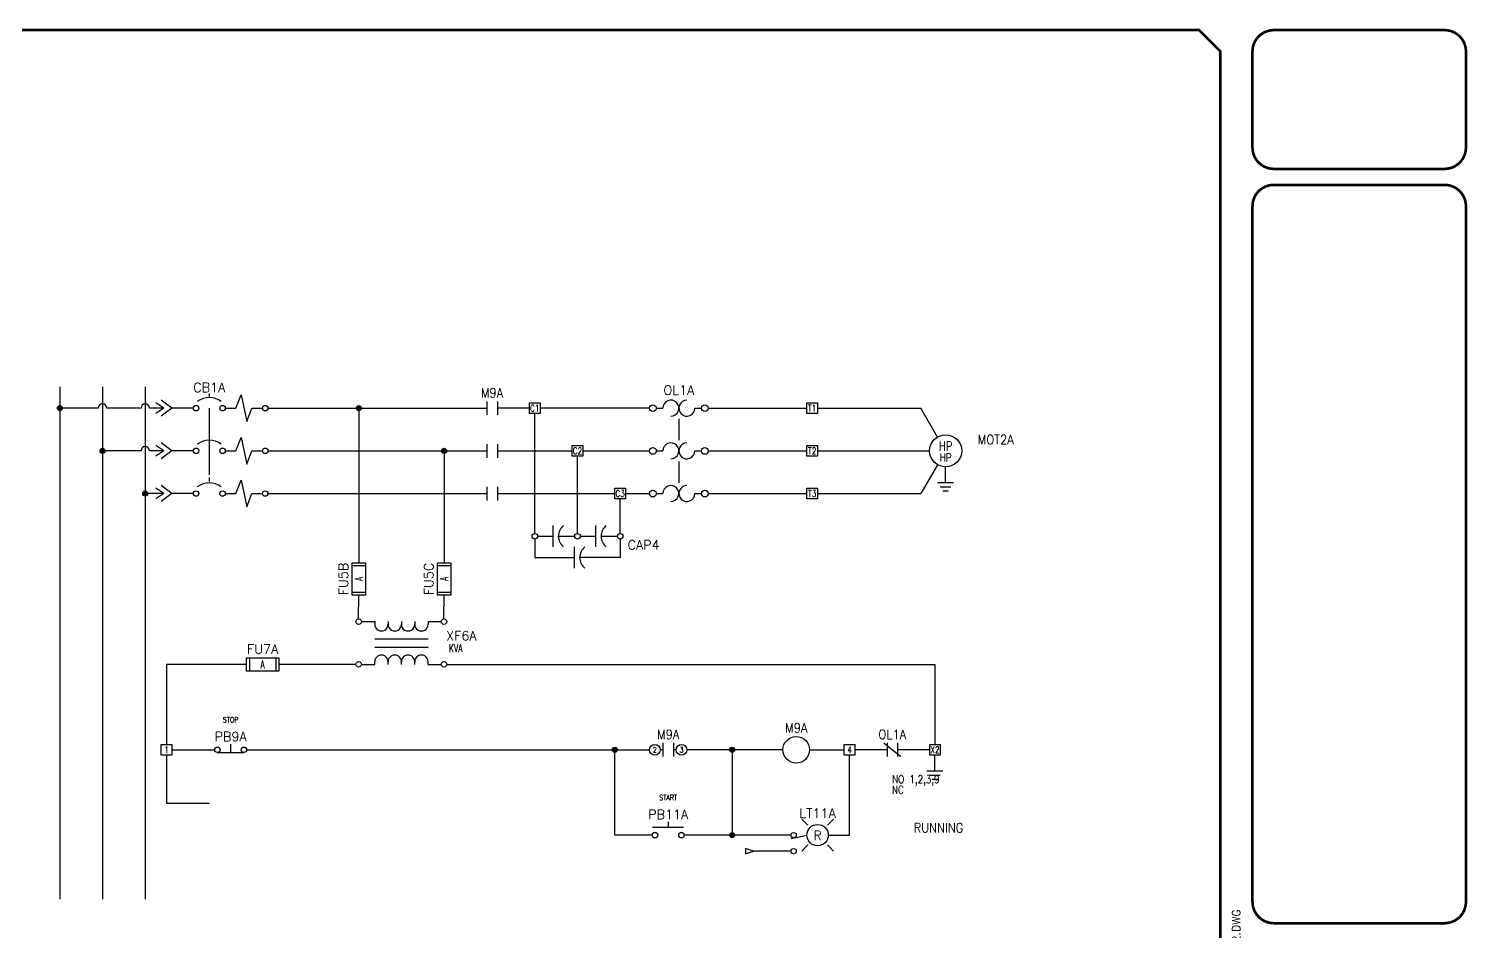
# Model space of a CAD drawing. Header units: inches. Extents: x 0 to 33.5, y 0 to 22.4.
# Drawn here: x 16.64 to 33.48, y 11.88 to 22.44 of the extents above; entities that cross this region are included whole.
import ezdxf
from ezdxf.enums import TextEntityAlignment as Align

# ---------------------------------------------------------------- set-up
doc = ezdxf.new("R2010")
doc.units = ezdxf.units.IN
doc.header["$MEASUREMENT"] = 0
doc.linetypes.add('HIDDEN2', pattern=[0.1875, 0.125, -0.0625])
for name, color, linetype in [('DESC', 150, 'Continuous'), ('LINK', 9, 'Continuous'), ('MISC', 7, 'Continuous'), ('NONUM-WIRES', 7, 'Continuous'), ('SYMS', 7, 'Continuous'), ('TAGS', 150, 'Continuous'), ('TERMS', 123, 'Continuous'), ('TITLE', 7, 'Continuous'), ('WIRES', 7, 'Continuous'), ('XREF', 7, 'Continuous')]:
    doc.layers.add(name, color=color, linetype=linetype)
doc.styles.add('ITALIC', font='ITALIC')
doc.styles.add('SIMPLEX', font='SIMPLEX')
doc.styles.add('WD', font='romans.shx')

# ---------------------------------------------------------------- blocks, each defined once
blk = doc.blocks.new('NO_NUM_acade_title')
at = {"layer": 'TITLE'}
blk.add_line((30.594, 22.177), (30.594, 20.781), dxfattribs=at)
at = {"layer": 'TITLE', "const_width": 0.0312}
blk.add_lwpolyline([(30.594, 0.281), (30.594, 22.177), (30.344, 22.427), (0.281, 22.427), (0.031, 22.177), (0.031, 0.281), (0.281, 0.031), (30.344, 0.031)], close=True, dxfattribs=at)
for points in [[(31.219, 22.427, 0.414214), (30.969, 22.177, 0.414214)], [(33.469, 22.177, 0.414214), (33.219, 22.427, 0.414214)], [(30.969, 21.052, 0.414214), (31.219, 20.802, 0.414214)], [(33.219, 20.802, 0.414214), (33.469, 21.052, 0.414214)], [(31.219, 20.615, 0.414214), (30.969, 20.365, 0.414214)], [(33.469, 20.365, 0.414214), (33.219, 20.615, 0.414214)], [(30.969, 12.219, 0.414214), (31.219, 11.969, 0.414214)], [(33.219, 11.969, 0.414214), (33.469, 12.219, 0.414214)]]:
    blk.add_lwpolyline(points, format="xyb", dxfattribs=at)
for points in [[(33.219, 22.427), (31.219, 22.427)], [(30.969, 22.177), (30.969, 21.052)], [(33.469, 22.177), (33.469, 21.052)], [(33.219, 20.802), (31.219, 20.802)], [(33.219, 20.615), (31.219, 20.615)], [(30.969, 20.365), (30.969, 12.219)], [(33.469, 20.365), (33.469, 12.219)], [(31.219, 11.969), (33.219, 11.969)]]:
    blk.add_lwpolyline(points, dxfattribs=at)
at = {"layer": 'TITLE', "color": 1, "style": 'ITALIC'}
for tag, height, p in [('TITLE#1', 0.125, (32.156, 3.406)), ('TITLE#2', 0.125, (32.156, 3.204)), ('TITLE#3', 0.125, (32.156, 3.001)), ('TITLE#4', 0.125, (32.156, 2.799)), ('DWG#', 0.2, (32.156, 0.826))]:
    blk.add_attdef(tag, text='', height=height, dxfattribs=at).set_placement(p, align=Align.CENTER)
at = {"layer": 'TITLE', "color": 1, "style": 'SIMPLEX'}
blk.add_attdef('CAD#', (30.826, 1.958), '', height=0.0938, rotation=90, dxfattribs=at)
at = {"layer": 'TITLE', "color": 1}
for tag, p, height, style in [('ENGINEER', (31.237, 1.958), 0.0938, 'ITALIC'), ('CHKDBY', (32.424, 1.958), 0.0938, 'ITALIC'), ('JOB#', (31.464, 1.644), 0.0938, 'SIMPLEX'), ('DRAWNBY', (32.494, 1.644), 0.0938, 'ITALIC'), ('SCALE', (31.353, 1.344), 0.0938, 'SIMPLEX'), ('DATE', (32.408, 1.344), 0.0938, 'SIMPLEX'), ('SHTS', (32.532, 0.25), 0.2, 'ITALIC')]:
    blk.add_attdef(tag, p, '', height=height, dxfattribs=dict(at, style=style))
at = {"layer": 'TITLE', "color": 1, "style": 'ITALIC'}
blk.add_attdef('SH#', text='', height=0.2, dxfattribs=at).set_placement((31.881, 0.25), align=Align.RIGHT)
at = {"layer": 'TITLE', "color": 7, "flags": 9}
blk.add_attdef('WD_TB', (31.219, 0.031), '', height=0.125, dxfattribs=at)
blk = doc.blocks.new('HCA113')
for p, q in [((-0.467, 0), (-0.288, 0)), ((-0.287, 0.125), (-0.287, -0.125)), ((-0.226, 0), (-0.031, 0)), ((0.033, 0), (0.212, 0)), ((0.213, 0.125), (0.213, -0.125)), ((0.274, 0), (0.469, 0)), ((-0.5, -0.032), (-0.5, -0.25)), ((-0.037, -0.125), (-0.037, -0.375)), ((0.5, -0.032), (0.5, -0.25)), ((-0.5, -0.25), (-0.037, -0.25)), ((0.5, -0.25), (0.026, -0.25))]:
    blk.add_line(p, q)
for centre in [(-0.499, 0), (0.001, 0), (0.501, 0)]:
    blk.add_circle(centre, 0.0322)
for centre in [(-0.068, 0), (0.432, 0), (0.182, -0.25)]:
    blk.add_arc(centre, 0.156, 126.87, 233.131)
at = {"style": 'WD'}
for tag, p, flags in [('X4TERM01', (-0.531, 0), 1), ('X2TERM01', (-0.499, 0.032), 1), ('FAMILY', (-0.365, 0.137), 9), ('X2TERM03', (0.001, 0.032), 1), ('X2TERM02', (0.501, 0.032), 1), ('X1TERM02', (0.533, 0), 1)]:
    blk.add_attdef(tag, p, '', height=0.01, dxfattribs=dict(at, flags=flags))
at = {"linetype": 'Continuous', "style": 'WD', "flags": 8}
blk.add_attdef('TERM01', (-0.438, 0.016), '', height=0.0625, dxfattribs=at)
for tag, p in [('TERM03', (-0.062, 0.016)), ('TERM02', (0.438, 0.016))]:
    blk.add_attdef(tag, text='', height=0.0625, dxfattribs=at).set_placement(p, align=Align.RIGHT)
at = {"linetype": 'Continuous', "style": 'WD', "flags": 9}
for tag, p in [('ASSYCODE', (-0.344, 0.125)), ('MFG', (-0.342, 0.089)), ('CAT', (-0.34, 0.108))]:
    blk.add_attdef(tag, text='', height=0.01, dxfattribs=at).set_placement(p, align=Align.CENTER)
at = {"style": 'WD'}
blk.add_attdef('TAG1', (0.587, -0.156), '', height=0.109, dxfattribs=at)
at = {"style": 'WD', "width": 0.7}
for tag, p in [('LOC', (0.587, -0.257)), ('DESC1', (0.587, -0.342)), ('DESC2', (0.587, -0.427))]:
    blk.add_attdef(tag, p, '', height=0.0625, dxfattribs=at)
blk.add_attdef('RATING1', text='', height=0.0938, dxfattribs=at).set_placement((0.024, -0.516), align=Align.CENTER)
blk = doc.blocks.new('HA1D3')
blk.add_lwpolyline([(-0.094, 0), (-0.094, -0.031), (0, 0), (-0.094, 0.031), (-0.094, 0)])
at = {"style": 'WD', "width": 0.8, "flags": 8}
blk.add_attdef('WIRENO', text='', height=0.1, dxfattribs=at).set_placement((0, 0.094), align=Align.RIGHT)
at = {"style": 'WD', "flags": 1}
blk.add_attdef('SIGCODE', text='', height=0.01, dxfattribs=at).set_placement((-0.02, 0.047), align=Align.RIGHT)
blk.add_attdef('X1TERM01', (0, 0), '', height=0.01, dxfattribs=at)
at = {"style": 'WD', "width": 0.7}
blk.add_attdef('XREF', text='', height=0.0625, dxfattribs=at).set_placement((0, -0.156), align=Align.RIGHT)
blk = doc.blocks.new('HOL21')
for p, q in [((-0.264, 0), (-0.188, 0)), ((0.188, 0), (0.264, 0))]:
    blk.add_line(p, q)
at = {"linetype": 'Continuous'}
for centre in [(-0.304, 0), (0.304, 0)]:
    blk.add_circle(centre, 0.04, dxfattribs=at)
for centre, start, end in [((-0.094, 0), 270.001, 180.002), ((0.094, 0), 90, 0.001)]:
    blk.add_arc(centre, 0.0938, start, end)
at = {"style": 'WD', "width": 0.7}
for tag, p in [('DESC1', (0, 0.345)), ('LOC', (0, 0.43)), ('DESC2', (0, 0.261))]:
    blk.add_attdef(tag, text='', height=0.0625, dxfattribs=at).set_placement(p, align=Align.CENTER)
at = {"style": 'WD'}
blk.add_attdef('TAG2', text='', height=0.0625, dxfattribs=at).set_placement((0, 0.172), align=Align.CENTER)
for tag, p, flags in [('X4TERM01', (-0.344, 0), 1), ('FAMILY', (0.205, 0.152), 9), ('X1TERM02', (0.344, 0), 1)]:
    blk.add_attdef(tag, p, '', height=0.01, dxfattribs=dict(at, flags=flags))
for tag, p in [('X2LINK', (0, 0.125)), ('X8LINK', (0, -0.125))]:
    blk.add_attdef(tag, p, '', height=0.01, dxfattribs=at)
at = {"linetype": 'Continuous', "style": 'WD', "flags": 8}
blk.add_attdef('TERM01', text='', height=0.0625, dxfattribs=at).set_placement((-0.406, -0.016), align=Align.TOP_RIGHT)
blk.add_attdef('TERM02', text='', height=0.0625, dxfattribs=at).set_placement((0.406, -0.016), align=Align.TOP_LEFT)
blk = doc.blocks.new('HOL11')
for p, q in [((-0.264, 0), (-0.188, 0)), ((0.188, 0), (0.264, 0))]:
    blk.add_line(p, q)
at = {"linetype": 'Continuous'}
for centre in [(-0.304, 0), (0.304, 0)]:
    blk.add_circle(centre, 0.04, dxfattribs=at)
for centre, start, end in [((-0.094, 0), 270.001, 180.002), ((0.094, 0), 90, 0.001)]:
    blk.add_arc(centre, 0.0938, start, end)
at = {"style": 'WD', "width": 0.7}
for tag, height, p in [('LOC', 0.0625, (0, 0.461)), ('DESC1', 0.0625, (0, 0.377)), ('DESC2', 0.0625, (0, 0.292)), ('RATING1', 0.0938, (0, -0.25))]:
    blk.add_attdef(tag, text='', height=height, dxfattribs=at).set_placement(p, align=Align.CENTER)
at = {"style": 'WD'}
blk.add_attdef('TAG1', text='', height=0.109, dxfattribs=at).set_placement((0, 0.156), align=Align.CENTER)
for tag, p, flags in [('X4TERM01', (-0.344, 0), 1), ('FAMILY', (0.205, 0.152), 9), ('X1TERM02', (0.344, 0), 1)]:
    blk.add_attdef(tag, p, '', height=0.01, dxfattribs=dict(at, flags=flags))
for tag, p in [('X2LINK', (0, 0.125)), ('X8LINK', (0, -0.125))]:
    blk.add_attdef(tag, p, '', height=0.01, dxfattribs=at)
at = {"linetype": 'Continuous', "style": 'WD', "flags": 9}
for tag, p in [('ASSYCODE', (0.219, 0.062)), ('MFG', (0.228, 0.089)), ('CAT', (0.23, 0.108))]:
    blk.add_attdef(tag, text='', height=0.01, dxfattribs=at).set_placement(p, align=Align.CENTER)
at = {"linetype": 'Continuous', "style": 'WD', "flags": 8}
blk.add_attdef('TERM01', text='', height=0.0625, dxfattribs=at).set_placement((-0.406, -0.016), align=Align.TOP_RIGHT)
blk.add_attdef('TERM02', text='', height=0.0625, dxfattribs=at).set_placement((0.406, -0.016), align=Align.TOP_LEFT)
blk = doc.blocks.new('HMS21')
at = {"linetype": 'Continuous'}
for p, q in [((-0.062, 0.08), (-0.062, -0.08)), ((0.062, 0.08), (0.062, -0.08))]:
    blk.add_line(p, q, dxfattribs=at)
at = {"style": 'WD'}
for tag, height, width, p in [('LOC', 0.0625, 0.7, (0, 0.281)), ('TAG2', 0.109, 0.9, (0, 0.125)), ('XREF', 0.0625, 0.7, (0, -0.172)), ('DESC1', 0.0625, 0.7, (0, -0.262)), ('DESC2', 0.0625, 0.7, (0, -0.347))]:
    blk.add_attdef(tag, text='', height=height, dxfattribs=dict(at, width=width)).set_placement(p, align=Align.CENTER)
for tag, p, flags in [('X4TERM01', (-0.062, 0), 1), ('X1TERM02', (0.062, 0), 1), ('FAMILY', (0.097, 0.053), 9), ('CONTACT', (0.097, 0.036), 1)]:
    blk.add_attdef(tag, p, '', height=0.01, dxfattribs=dict(at, flags=flags))
for tag, p in [('X2LINK', (0, 0.125)), ('X8LINK', (0, -0.125))]:
    blk.add_attdef(tag, p, '', height=0.01, dxfattribs=at)
at = {"linetype": 'Continuous', "style": 'WD', "flags": 8}
blk.add_attdef('TERM01', text='', height=0.0625, dxfattribs=at).set_placement((-0.125, -0.016), align=Align.TOP_RIGHT)
blk.add_attdef('TERM02', text='', height=0.0625, dxfattribs=at).set_placement((0.125, -0.016), align=Align.TOP_LEFT)
blk = doc.blocks.new('HCB21M')
at = {"linetype": 'HIDDEN2'}
blk.add_line((0, 0.187), (0, 0.141), dxfattribs=at)
for p, q in [((0.188, 0), (0.312, 0)), ((0.312, 0), (0.375, 0.156)), ((0.375, 0.156), (0.438, -0.156)), ((0.438, -0.156), (0.5, 0)), ((0.5, 0), (0.623, 0))]:
    blk.add_line(p, q)
for centre in [(-0.155, 0), (0.155, 0), (0.655, 0)]:
    blk.add_circle(centre, 0.0322)
blk.add_arc((0, -0.109), 0.234, 53.1301, 126.8699)
at = {"style": 'WD', "width": 0.7}
for tag, height, p in [('LOC', 0.0625, (0, 0.5)), ('DESC1', 0.0625, (0, 0.395)), ('DESC2', 0.0625, (0, 0.311)), ('RATING1', 0.0781, (0, -0.125)), ('XREF', 0.0625, (0, -0.203))]:
    blk.add_attdef(tag, text='', height=height, dxfattribs=at).set_placement(p, align=Align.CENTER)
at = {"style": 'WD'}
blk.add_attdef('TAG2', text='', height=0.0625, dxfattribs=at).set_placement((0, 0.224), align=Align.CENTER)
for tag, p, flags in [('X2LINK', (0, 0.219), 1), ('FAMILY', (0.054, 0.183), 9), ('X4TERM01', (-0.188, 0), 1), ('X8LINK', (0, 0), 1), ('X1TERM02', (0.688, 0), 1)]:
    blk.add_attdef(tag, p, '', height=0.01, dxfattribs=dict(at, flags=flags))
at = {"linetype": 'Continuous', "style": 'WD', "flags": 8}
blk.add_attdef('TERM01', text='', height=0.0625, dxfattribs=at).set_placement((-0.25, -0.016), align=Align.TOP_RIGHT)
blk.add_attdef('TERM02', text='', height=0.0625, dxfattribs=at).set_placement((0.75, -0.016), align=Align.TOP_LEFT)
blk = doc.blocks.new('HCB11M')
for p, q in [((0, 0.173), (0, 0.126)), ((0.188, 0), (0.312, 0)), ((0.312, 0), (0.375, 0.156)), ((0.375, 0.156), (0.438, -0.156)), ((0.438, -0.156), (0.5, 0)), ((0.5, 0), (0.623, 0))]:
    blk.add_line(p, q)
for centre in [(-0.155, 0), (0.155, 0), (0.655, 0)]:
    blk.add_circle(centre, 0.0322)
blk.add_arc((0, -0.109), 0.234, 53.1301, 126.8699)
at = {"style": 'WD', "width": 0.7}
for tag, height, p in [('LOC', 0.0625, (0, 0.493)), ('DESC1', 0.0625, (0, 0.408)), ('DESC2', 0.0625, (0, 0.323)), ('RATING1', 0.0781, (0, -0.125)), ('XREF', 0.0625, (0, -0.219))]:
    blk.add_attdef(tag, text='', height=height, dxfattribs=at).set_placement(p, align=Align.CENTER)
at = {"style": 'WD'}
blk.add_attdef('TAG1', text='', height=0.109, dxfattribs=at).set_placement((0, 0.188), align=Align.CENTER)
for tag, p, flags in [('X2LINK', (0, 0.219), 1), ('X4TERM01', (-0.188, 0), 1), ('X8LINK', (0, 0), 1), ('FAMILY', (0.205, 0.152), 9), ('X1TERM02', (0.688, 0), 1)]:
    blk.add_attdef(tag, p, '', height=0.01, dxfattribs=dict(at, flags=flags))
at = {"linetype": 'Continuous', "style": 'WD', "flags": 9}
for tag, p in [('ASSYCODE', (0.232, 0.071)), ('MFG', (0.228, 0.089)), ('CAT', (0.23, 0.108))]:
    blk.add_attdef(tag, text='', height=0.01, dxfattribs=at).set_placement(p, align=Align.CENTER)
at = {"linetype": 'Continuous', "style": 'WD', "flags": 8}
blk.add_attdef('TERM01', text='', height=0.0625, dxfattribs=at).set_placement((-0.25, -0.016), align=Align.TOP_RIGHT)
blk.add_attdef('TERM02', text='', height=0.0625, dxfattribs=at).set_placement((0.75, -0.016), align=Align.TOP_LEFT)
blk = doc.blocks.new('HC01PJ')
for p, q in [((-0.031, 0), (-0.125, 0.062)), ((-0.031, 0), (-0.125, -0.062)), ((-0.031, 0), (-0.094, 0)), ((0.062, 0), (-0.062, 0.094)), ((0.062, 0), (-0.062, -0.094))]:
    blk.add_line(p, q)
at = {"style": 'WD', "width": 0.7}
for tag, p in [('DESC1', (0.094, 0.439)), ('DESC2', (0.094, 0.354)), ('LOC', (0.094, 0.243))]:
    blk.add_attdef(tag, p, '', height=0.0625, dxfattribs=at)
at = {"style": 'WD'}
for tag, p, height in [('TAG1', (0.094, 0.094), 0.109), ('X2LINK', (-0.062, 0.125), 0.01), ('X8LINK', (-0.062, -0.125), 0.01)]:
    blk.add_attdef(tag, p, '', height=height, dxfattribs=at)
for tag, p, flags in [('X4TERM01', (-0.094, 0), 1), ('FAMILY', (0.048, 0.121), 9), ('X1TERM02', (0.062, 0), 1)]:
    blk.add_attdef(tag, p, '', height=0.01, dxfattribs=dict(at, flags=flags))
at = {"linetype": 'Continuous', "style": 'WD', "flags": 9}
for tag, p in [('ASSYCODE', (0.067, 0.044)), ('MFG', (0.072, 0.057)), ('CAT', (0.073, 0.077))]:
    blk.add_attdef(tag, text='', height=0.01, dxfattribs=at).set_placement(p, align=Align.CENTER)
at = {"linetype": 'Continuous', "style": 'WD', "flags": 8}
blk.add_attdef('TERM01', text='', height=0.0625, dxfattribs=at).set_placement((-0.156, -0.047), align=Align.TOP_RIGHT)
blk.add_attdef('TERM02', text='', height=0.0625, dxfattribs=at).set_placement((0.062, -0.047), align=Align.TOP_LEFT)
blk = doc.blocks.new('HMO13')
blk.add_circle((0, 0), 0.188)
at = {"style": 'WD', "flags": 1}
for tag, p in [('X0TERM01', (-0.094, 0.162)), ('X4TERM02', (-0.188, 0)), ('X0TERM03', (-0.094, -0.162)), ('X0TERM04', (0.133, -0.133))]:
    blk.add_attdef(tag, p, '', height=0.01, dxfattribs=at)
at = {"style": 'WD', "flags": 9}
blk.add_attdef('FAMILY', text='', height=0.01, dxfattribs=at).set_placement((-0.005, 0.17), align=Align.CENTER)
at = {"style": 'WD'}
for tag, p, height, width in [('TAG1', (0.375, 0.077), 0.109, 0.9), ('LOC', (0.381, 0.25), 0.0625, 0.7), ('DESC1', (0.376, -0.096), 0.109, 0.9), ('DESC2', (0.376, -0.239), 0.109, 0.9), ('RATING3', (0.375, -0.375), 0.0938, 0.8), ('RATING4', (0.375, -0.5), 0.0938, 0.8)]:
    blk.add_attdef(tag, p, '', height=height, dxfattribs=dict(at, width=width))
at = {"style": 'WD', "width": 0.8}
blk.add_attdef('RATING1', text='', height=0.109, dxfattribs=at).set_placement((0, 0), align=Align.CENTER)
at = {"linetype": 'Continuous', "style": 'WD', "flags": 9}
blk.add_attdef('ASSYCODE', text='', height=0.01, dxfattribs=at).set_placement((0, 0.125), align=Align.CENTER)
at = {"linetype": 'Continuous', "style": 'WD', "flags": 1}
for tag, p in [('MFG', (0, 0.14)), ('CAT', (0, 0.159))]:
    blk.add_attdef(tag, text='', height=0.01, dxfattribs=at).set_placement(p, align=Align.MIDDLE)
at = {"style": 'WD', "width": 0.8}
blk.add_attdef('RATING2', text='', height=0.0938, dxfattribs=at).set_placement((0, -0.031), align=Align.TOP_CENTER)
blk = doc.blocks.new('HXF1')
for p, q in [((-0.469, 0), (-0.312, 0)), ((-0.312, 0), (-0.312, -0.031)), ((-0.156, 0), (-0.156, -0.031)), ((0, 0), (0, -0.031)), ((0.156, 0), (0.156, -0.031)), ((0.312, 0), (0.467, 0)), ((0.312, 0), (0.312, -0.031)), ((-0.312, -0.203), (0.312, -0.203)), ((-0.312, -0.297), (0.312, -0.297)), ((-0.469, -0.5), (-0.312, -0.5)), ((-0.312, -0.5), (-0.312, -0.469)), ((-0.156, -0.5), (-0.156, -0.469)), ((0, -0.5), (0, -0.469)), ((0.156, -0.5), (0.156, -0.469)), ((0.312, -0.5), (0.312, -0.469)), ((0.312, -0.5), (0.467, -0.5))]:
    blk.add_line(p, q)
for centre in [(-0.501, 0), (0.499, 0), (-0.501, -0.5), (0.499, -0.5)]:
    blk.add_circle(centre, 0.0322)
for centre, start, end in [((-0.234, -0.031), 180, 0.001), ((-0.078, -0.031), 180, 0.001), ((0.078, -0.031), 180, 0.001), ((0.234, -0.031), 180, 0.001), ((-0.234, -0.469), 0.001, 180.002), ((-0.078, -0.469), 0.001, 180.002), ((0.078, -0.469), 0.001, 180.002), ((0.234, -0.469), 0.001, 180.002)]:
    blk.add_arc(centre, 0.0781, start, end)
at = {"style": 'WD'}
for tag, p, flags in [('X4TERM01', (-0.533, 0), 1), ('X2TERM01', (-0.501, 0.032), 1), ('X2TERM03', (0, 0.009), 1), ('X2TERM02', (0.499, 0.032), 1), ('X1TERM02', (0.531, 0), 1), ('FAMILY', (0.46, -0.247), 9), ('X4TERM04', (-0.533, -0.5), 1), ('X8TERM06', (0, -0.507), 1), ('X1TERM05', (0.531, -0.5), 1), ('X8TERM04', (-0.501, -0.532), 1), ('X8TERM05', (0.499, -0.532), 1)]:
    blk.add_attdef(tag, p, '', height=0.01, dxfattribs=dict(at, flags=flags))
at = {"linetype": 'Continuous', "style": 'WD', "flags": 8}
blk.add_attdef('TERM01', (-0.438, 0.016), '', height=0.0625, dxfattribs=at)
for tag, p in [('TERM03', (-0.031, 0.016)), ('TERM02', (0.438, 0.016))]:
    blk.add_attdef(tag, text='', height=0.0625, dxfattribs=at).set_placement(p, align=Align.RIGHT)
at = {"style": 'WD', "width": 0.7}
for tag, p in [('LOC', (-0.466, -0.179)), ('DESC1', (-0.466, -0.264)), ('DESC2', (-0.466, -0.349))]:
    blk.add_attdef(tag, text='', height=0.0625, dxfattribs=at).set_placement(p, align=Align.RIGHT)
at = {"style": 'WD'}
blk.add_attdef('TAG1', (0.524, -0.219), '', height=0.109, dxfattribs=at)
at = {"linetype": 'Continuous', "style": 'WD', "flags": 9}
for tag, p in [('ASSYCODE', (0.487, -0.313)), ('MFG', (0.484, -0.295)), ('CAT', (0.485, -0.275))]:
    blk.add_attdef(tag, text='', height=0.01, dxfattribs=at).set_placement(p, align=Align.CENTER)
at = {"style": 'WD', "width": 0.7}
blk.add_attdef('RATING1', (0.556, -0.359), '', height=0.0938, dxfattribs=at)
at = {"linetype": 'Continuous', "style": 'WD', "flags": 8}
blk.add_attdef('TERM04', text='', height=0.0625, dxfattribs=at).set_placement((-0.438, -0.516), align=Align.TOP_LEFT)
for tag, p in [('TERM06', (-0.031, -0.516)), ('TERM05', (0.438, -0.516))]:
    blk.add_attdef(tag, text='', height=0.0625, dxfattribs=at).set_placement(p, align=Align.TOP_RIGHT)
blk = doc.blocks.new('HFU1')
for p, q in [((-0.188, -0.078), (-0.188, 0.078)), ((-0.188, 0.078), (0.188, 0.078)), ((-0.156, 0.078), (-0.156, -0.078)), ((0.156, 0.078), (0.156, -0.078)), ((0.188, 0.078), (0.188, -0.078)), ((0.188, -0.078), (-0.188, -0.078))]:
    blk.add_line(p, q)
at = {"style": 'WD', "width": 0.7}
blk.add_attdef('LOC', text='', height=0.0625, dxfattribs=at).set_placement((0, 0.281), align=Align.CENTER)
at = {"style": 'WD'}
blk.add_attdef('TAG1', text='', height=0.109, dxfattribs=at).set_placement((0, 0.125), align=Align.CENTER)
at = {"linetype": 'Continuous', "style": 'WD', "flags": 9}
for tag, p in [('ASSYCODE', (0.157, 0.251)), ('MFG', (0.156, 0.083)), ('CAT', (0.156, 0.102))]:
    blk.add_attdef(tag, text='', height=0.01, dxfattribs=at).set_placement(p, align=Align.CENTER)
at = {"style": 'WD'}
for tag, p, flags in [('X4TERM01', (-0.188, 0), 1), ('FAMILY', (0.129, 0.108), 9), ('X1TERM02', (0.188, 0), 1)]:
    blk.add_attdef(tag, p, '', height=0.01, dxfattribs=dict(at, flags=flags))
at = {"style": 'WD', "width": 0.7}
blk.add_attdef('RATING1', text='', height=0.0938, dxfattribs=at).set_placement((0, 0), align=Align.MIDDLE_CENTER)
at = {"style": 'WD'}
for tag, p in [('X2LINK', (0, 0.109)), ('X8LINK', (0, -0.109))]:
    blk.add_attdef(tag, p, '', height=0.01, dxfattribs=at)
at = {"linetype": 'Continuous', "style": 'WD', "flags": 8}
blk.add_attdef('TERM01', text='', height=0.0625, dxfattribs=at).set_placement((-0.25, -0.016), align=Align.TOP_RIGHT)
blk.add_attdef('TERM02', text='', height=0.0625, dxfattribs=at).set_placement((0.25, -0.016), align=Align.TOP_LEFT)
blk = doc.blocks.new('HPB12')
for p, q in [((0, 0.065), (0, -0.033)), ((-0.156, -0.033), (0.156, -0.033))]:
    blk.add_line(p, q)
for centre in [(-0.155, 0), (0.155, 0)]:
    blk.add_circle(centre, 0.0322)
at = {"style": 'WD', "width": 0.7}
for tag, p in [('DESC1', (0, 0.319)), ('LOC', (0, 0.406)), ('DESC2', (0, 0.234)), ('XREF', (0, -0.17))]:
    blk.add_attdef(tag, text='', height=0.0625, dxfattribs=at).set_placement(p, align=Align.CENTER)
at = {"style": 'WD'}
blk.add_attdef('TAG1', text='', height=0.109, dxfattribs=at).set_placement((0, 0.099), align=Align.CENTER)
for tag, p, flags in [('X4TERM01', (-0.188, 0), 1), ('FAMILY', (0.054, 0.058), 9), ('CONTACT', (0.054, 0.042), 9), ('X1TERM02', (0.188, 0), 1)]:
    blk.add_attdef(tag, p, '', height=0.01, dxfattribs=dict(at, flags=flags))
for tag, p in [('X2LINK', (0, 0.125)), ('X8LINK', (0, -0.094))]:
    blk.add_attdef(tag, p, '', height=0.01, dxfattribs=at)
at = {"linetype": 'Continuous', "style": 'WD', "flags": 9}
for tag, p in [('MFG', (0.076, -0.006)), ('CAT', (0.076, 0.017)), ('ASSYCODE', (0.076, -0.022))]:
    blk.add_attdef(tag, text='', height=0.01, dxfattribs=at).set_placement(p, align=Align.CENTER)
at = {"linetype": 'Continuous', "style": 'WD', "flags": 8}
blk.add_attdef('TERM01', text='', height=0.0625, dxfattribs=at).set_placement((-0.25, -0.016), align=Align.TOP_RIGHT)
blk.add_attdef('TERM02', text='', height=0.0625, dxfattribs=at).set_placement((0.25, -0.016), align=Align.TOP_LEFT)
blk = doc.blocks.new('HGND2')
for p, q in [((0.09375, 0), (-0.09375, 0)), ((-0.0625, -0.046875), (0.0625, -0.046875)), ((-0.03125, -0.09375), (0.03125, -0.09375))]:
    blk.add_line(p, q)
at = {"style": 'WD', "flags": 1}
blk.add_attdef('X2TERM01', (0, 0), '', height=0.01, dxfattribs=at)
blk = doc.blocks.new('HOL22I')
at = {"linetype": 'Continuous'}
for p, q in [((-0.1, 0.08), (0.1, -0.08)), ((-0.062, 0.08), (-0.062, -0.08)), ((0.062, 0.08), (0.062, -0.08))]:
    blk.add_line(p, q, dxfattribs=at)
at = {"style": 'WD'}
for tag, height, width, p in [('LOC', 0.0625, 0.7, (0, 0.281)), ('TAG2', 0.109, 0.9, (0, 0.125)), ('XREF', 0.0625, 0.7, (0, -0.172)), ('DESC1', 0.0625, 0.7, (0, -0.262)), ('DESC2', 0.0625, 0.7, (0, -0.347))]:
    blk.add_attdef(tag, text='', height=height, dxfattribs=dict(at, width=width)).set_placement(p, align=Align.CENTER)
for tag, p in [('X2LINK', (0, 0.25)), ('X8LINK', (0, -0.172))]:
    blk.add_attdef(tag, p, '', height=0.01, dxfattribs=at)
for tag, p, flags in [('X4TERM01', (-0.062, 0), 1), ('X1TERM02', (0.062, 0), 1), ('FAMILY', (0.097, 0.053), 9), ('CONTACT', (0.097, 0.036), 1)]:
    blk.add_attdef(tag, p, '', height=0.01, dxfattribs=dict(at, flags=flags))
at = {"linetype": 'Continuous', "style": 'WD', "flags": 8}
blk.add_attdef('TERM01', text='', height=0.0625, dxfattribs=at).set_placement((-0.125, -0.016), align=Align.TOP_RIGHT)
blk.add_attdef('TERM02', text='', height=0.0625, dxfattribs=at).set_placement((0.125, -0.016), align=Align.TOP_LEFT)
blk = doc.blocks.new('HT0001')
for p, q in [((-0.062, 0.062), (0.062, 0.062)), ((-0.062, -0.062), (-0.062, 0.062)), ((0.062, 0.062), (0.062, -0.062)), ((0.062, -0.062), (-0.062, -0.062))]:
    blk.add_line(p, q)
at = {"linetype": 'Continuous', "style": 'WD', "width": 0.8, "flags": 8}
blk.add_attdef('TERM01', text='', height=0.0781, dxfattribs=at).set_placement((0, 0), align=Align.MIDDLE_CENTER)
at = {"style": 'WD', "flags": 1}
for tag, p in [('X4TERM01', (-0.062, 0)), ('X2TERM01', (0, 0.062)), ('X1TERM01', (0.062, 0)), ('X8TERM01', (0, -0.062))]:
    blk.add_attdef(tag, p, '', height=0.01, dxfattribs=at)
at = {"linetype": 'Continuous', "style": 'WD'}
for tag, p, height, width, flags in [('TAGSTRIP', (0.05, -0.166), 0.0781, 0.9, 8), ('CAT', (0.213, -0.406), 0.109, 0.8, 1)]:
    blk.add_attdef(tag, p, '', height=height, dxfattribs=dict(at, width=width, flags=flags))
at = {"linetype": 'Continuous', "style": 'WD', "width": 0.8, "flags": 1}
blk.add_attdef('MFG', text='', height=0.109, dxfattribs=at).set_placement((0.088, -0.406), align=Align.RIGHT)
at = {"style": 'WD', "width": 0.7, "flags": 1}
blk.add_attdef('ASSYCODE', (0.062, -0.281), '', height=0.01, dxfattribs=at)
at = {"style": 'WD', "width": 0.7}
blk.add_attdef('LOC', (0.062, -0.25), '', height=0.0625, dxfattribs=at)
blk = doc.blocks.new('HLT1RP')
for p, q in [((-0.115, 0.115), (-0.186, 0.186)), ((0.115, 0.115), (0.186, 0.186)), ((-0.125, -0.003), (-0.31, -0.043)), ((-0.115, -0.115), (-0.186, -0.186)), ((0.115, -0.115), (0.186, -0.186))]:
    blk.add_line(p, q)
for centre, radius in [((-0.281, 0), 0.0312), ((0, 0), 0.125), ((-0.281, -0.188), 0.0312)]:
    blk.add_circle(centre, radius)
at = {"style": 'WD', "width": 0.7}
blk.add_attdef('LOC', text='', height=0.0625, dxfattribs=at).set_placement((0.006, 0.344), align=Align.CENTER)
at = {"style": 'WD'}
for tag, p in [('TAG1', (0, 0.202)), ('COLOR', (0, -0.058))]:
    blk.add_attdef(tag, text='', height=0.109, dxfattribs=at).set_placement(p, align=Align.CENTER)
at = {"style": 'WD', "flags": 9}
blk.add_attdef('FAMILY', text='', height=0.01, dxfattribs=at).set_placement((-0.005, 0.161), align=Align.CENTER)
at = {"style": 'WD', "flags": 1}
for tag, p in [('X4TERM01', (-0.312, 0)), ('X1TERM02', (0.125, 0)), ('X4TERM03', (-0.312, -0.188))]:
    blk.add_attdef(tag, p, '', height=0.01, dxfattribs=at)
at = {"linetype": 'Continuous', "style": 'WD', "flags": 9}
blk.add_attdef('ASSYCODE', text='', height=0.01, dxfattribs=at).set_placement((0, 0.1), align=Align.CENTER)
at = {"linetype": 'Continuous', "style": 'WD', "flags": 1}
for tag, p in [('MFG', (0, 0.121)), ('CAT', (0, 0.14))]:
    blk.add_attdef(tag, text='', height=0.01, dxfattribs=at).set_placement(p, align=Align.MIDDLE)
at = {"style": 'WD', "width": 0.9}
blk.add_attdef('DESC1', (1.125, 0.031), '', height=0.109, dxfattribs=at)
at = {"linetype": 'Continuous', "style": 'WD', "flags": 8}
for tag, p in [('TERM01', (-0.338, -0.016)), ('TERM03', (-0.338, -0.203))]:
    blk.add_attdef(tag, text='', height=0.0625, dxfattribs=at).set_placement(p, align=Align.TOP_RIGHT)
blk.add_attdef('TERM02', text='', height=0.0625, dxfattribs=at).set_placement((0.175, -0.016), align=Align.TOP_LEFT)
at = {"style": 'WD', "width": 0.9}
blk.add_attdef('DESC2', text='', height=0.109, dxfattribs=at).set_placement((1.125, -0.031), align=Align.TOP_LEFT)
blk = doc.blocks.new('HPB11')
for p, q in [((-0.185, 0.094), (0.18, 0.094)), ((0, 0.156), (0, 0.094))]:
    blk.add_line(p, q)
for centre in [(-0.155, 0), (0.155, 0)]:
    blk.add_circle(centre, 0.0322)
at = {"style": 'WD', "width": 0.7}
for tag, p in [('LOC', (0, 0.493)), ('DESC1', (0, 0.408)), ('DESC2', (0, 0.323)), ('XREF', (0, -0.156))]:
    blk.add_attdef(tag, text='', height=0.0625, dxfattribs=at).set_placement(p, align=Align.CENTER)
at = {"style": 'WD'}
blk.add_attdef('TAG1', text='', height=0.109, dxfattribs=at).set_placement((0, 0.188), align=Align.CENTER)
for tag, p in [('X2LINK', (0, 0.219)), ('X8LINK', (0, 0))]:
    blk.add_attdef(tag, p, '', height=0.01, dxfattribs=at)
for tag, p, flags in [('X4TERM01', (-0.188, 0), 1), ('X1TERM02', (0.188, 0), 1), ('FAMILY', (0.205, 0.152), 9), ('CONTACT', (0.205, 0.136), 1)]:
    blk.add_attdef(tag, p, '', height=0.01, dxfattribs=dict(at, flags=flags))
at = {"linetype": 'Continuous', "style": 'WD', "flags": 9}
for tag, p in [('ASSYCODE', (0.23, 0.071)), ('MFG', (0.228, 0.089)), ('CAT', (0.23, 0.108))]:
    blk.add_attdef(tag, text='', height=0.01, dxfattribs=at).set_placement(p, align=Align.CENTER)
at = {"linetype": 'Continuous', "style": 'WD', "flags": 8}
blk.add_attdef('TERM01', text='', height=0.0625, dxfattribs=at).set_placement((-0.25, -0.016), align=Align.TOP_RIGHT)
blk.add_attdef('TERM02', text='', height=0.0625, dxfattribs=at).set_placement((0.25, -0.016), align=Align.TOP_LEFT)
blk = doc.blocks.new('HMS21T')
for p, q in [((-0.062, 0), (-0.094, 0)), ((0.094, 0), (0.062, 0))]:
    blk.add_line(p, q)
at = {"linetype": 'Continuous'}
for p, q in [((-0.062, 0.08), (-0.062, -0.08)), ((0.062, 0.08), (0.062, -0.08))]:
    blk.add_line(p, q, dxfattribs=at)
for centre in [(-0.156, 0), (0.156, 0)]:
    blk.add_circle(centre, 0.0625)
at = {"style": 'WD'}
for tag, height, width, p in [('LOC', 0.0625, 0.7, (0, 0.281)), ('TAG2', 0.109, 0.9, (0, 0.125)), ('XREF', 0.0625, 0.7, (0, -0.172)), ('DESC1', 0.0625, 0.7, (0, -0.262)), ('DESC2', 0.0625, 0.7, (0, -0.347))]:
    blk.add_attdef(tag, text='', height=height, dxfattribs=dict(at, width=width)).set_placement(p, align=Align.CENTER)
at = {"linetype": 'Continuous', "style": 'WD', "width": 0.8, "flags": 8}
for tag, p in [('TERM01', (-0.156, 0)), ('TERM02', (0.156, 0))]:
    blk.add_attdef(tag, text='', height=0.0625, dxfattribs=at).set_placement(p, align=Align.MIDDLE_CENTER)
at = {"style": 'WD'}
for tag, p, flags in [('X4TERM01', (-0.219, 0), 1), ('FAMILY', (0.097, 0.053), 9), ('CONTACT', (0.097, 0.036), 1), ('X1TERM02', (0.219, 0), 1)]:
    blk.add_attdef(tag, p, '', height=0.01, dxfattribs=dict(at, flags=flags))
for tag, p in [('X2LINK', (0, 0.125)), ('X8LINK', (0, -0.125))]:
    blk.add_attdef(tag, p, '', height=0.01, dxfattribs=at)
blk = doc.blocks.new('HMS1')
blk.add_circle((0, 0), 0.156)
at = {"style": 'WD'}
for tag, height, width, p in [('LOC', 0.0625, 0.7, (0.006, 0.344)), ('TAG1', 0.109, 0.9, (0, 0.202))]:
    blk.add_attdef(tag, text='', height=height, dxfattribs=dict(at, width=width)).set_placement(p, align=Align.CENTER)
at = {"style": 'WD', "flags": 9}
blk.add_attdef('FAMILY', text='', height=0.01, dxfattribs=at).set_placement((-0.005, 0.17), align=Align.CENTER)
at = {"style": 'WD'}
for tag, p, height, width in [('DESC1', (1.126, 0.06), 0.109, 0.9), ('DESC2', (1.126, -0.083), 0.109, 0.9), ('DESC3', (1.126, -0.226), 0.109, 0.9), ('XREFNO', (1.325, -0.393), 0.0938, 0.8), ('XREFNC', (1.315, -0.516), 0.0938, 0.8)]:
    blk.add_attdef(tag, p, '', height=height, dxfattribs=dict(at, width=width))
at = {"style": 'WD', "flags": 1}
for tag, p in [('X4TERM01', (-0.156, 0)), ('X1TERM02', (0.156, 0))]:
    blk.add_attdef(tag, p, '', height=0.01, dxfattribs=at)
at = {"linetype": 'Continuous', "style": 'WD', "flags": 9}
blk.add_attdef('ASSYCODE', text='', height=0.01, dxfattribs=at).set_placement((0, 0.113), align=Align.CENTER)
at = {"linetype": 'Continuous', "style": 'WD', "flags": 1}
for tag, p in [('MFG', (0, 0.14)), ('CAT', (0, 0.159))]:
    blk.add_attdef(tag, text='', height=0.01, dxfattribs=at).set_placement(p, align=Align.MIDDLE)
at = {"linetype": 'Continuous', "style": 'WD'}
blk.add_attdef('TERM01', text='', height=0.0625, dxfattribs=at).set_placement((-0.2, -0.035), align=Align.TOP_RIGHT)
blk.add_attdef('TERM02', text='', height=0.0625, dxfattribs=at).set_placement((0.2, -0.035), align=Align.TOP_LEFT)
at = {"style": 'WD', "width": 0.8, "flags": 8}
for tag, p in [('NO', (1.123, -0.393)), ('NC', (1.121, -0.516))]:
    blk.add_attdef(tag, p, '', height=0.0938, dxfattribs=at)
blk = doc.blocks.new('WDDOT')
for radius in [0.03, 0.0187, 0.00929]:
    blk.add_circle((0, 0), radius)

msp = doc.modelspace()

# ---------------------------------------------------------------- linework, layer by layer
msp.add_line((27.375, 17.125), (27.375, 17.312))
at = {"layer": 'LINK'}
for points in [[(18.75, 18), (18.75, 17.219)], [(24.25, 17.875), (24.25, 17.625)], [(24.25, 17.375), (24.25, 17.125)]]:
    msp.add_lwpolyline(points, dxfattribs=at)
at = {"layer": 'NONUM-WIRES'}
for p, q in [((17.45, 18), (17, 18)), ((17.95, 18), (17.55, 18)), ((18.156, 18), (18.05, 18)), ((18.562, 18), (18.312, 18)), ((19.438, 18), (22, 18)), ((20.5, 18), (20.5, 16.188)), ((22.5, 18), (22.125, 18)), ((23.906, 18), (22.625, 18)), ((24.594, 18), (25.75, 18)), ((17.95, 17.5), (17.5, 17.5)), ((18.156, 17.5), (18.05, 17.5)), ((18.562, 17.5), (18.312, 17.5)), ((19.438, 17.5), (22, 17.5)), ((21.5, 17.5), (21.5, 16.188)), ((22.125, 17.5), (23, 17.5)), ((23.125, 17.5), (23.906, 17.5)), ((24.594, 17.5), (25.75, 17.5)), ((18.156, 17), (18, 17)), ((18.562, 17), (18.312, 17)), ((19.438, 17), (22, 17)), ((22.125, 17), (23.5, 17)), ((23.625, 17), (23.906, 17)), ((24.594, 17), (25.75, 17)), ((20.499, 15.532), (20.5, 15.812)), ((21.499, 15.532), (21.5, 15.812)), ((20.467, 15), (19.562, 15)), ((27.25, 13.75), (27.25, 13.938))]:
    msp.add_line(p, q, dxfattribs=at)
for centre in [(17.5, 18), (18, 18), (18, 17.5)]:
    msp.add_arc(centre, 0.05, 0, 180, dxfattribs=at)
at = {"layer": 'WIRES'}
for p, q in [((17, 18.25), (17, 12.25)), ((17.5, 18.25), (17.5, 12.25)), ((18, 18.25), (18, 12.25)), ((22.563, 16.532), (22.562, 17.938)), ((25.875, 18), (27.086, 18)), ((27.281, 17.662), (27.086, 18)), ((23.063, 16.532), (23.062, 17.438)), ((25.875, 17.5), (27.188, 17.5)), ((27.281, 17.338), (27.086, 17)), ((23.563, 16.532), (23.562, 16.938)), ((25.875, 17), (27.086, 17)), ((19.188, 15), (18.25, 15)), ((18.25, 15), (18.25, 14.062)), ((21.531, 15), (27.25, 15)), ((27.25, 15), (27.25, 14.062)), ((18.312, 14), (18.812, 14)), ((19.188, 14), (23.906, 14)), ((23.5, 13), (23.5, 14)), ((25.469, 14), (24.344, 14)), ((24.875, 14), (24.875, 13)), ((25.781, 14), (26.188, 14)), ((26.688, 14), (26.312, 14)), ((27.188, 14), (26.812, 14)), ((18.25, 13.938), (18.25, 13.375)), ((26.25, 13), (26.25, 13.938)), ((18.25, 13.375), (18.75, 13.375)), ((23.938, 13), (23.5, 13)), ((25.562, 13), (24.312, 13)), ((26, 13), (26.25, 13)), ((25.562, 12.812), (25.125, 12.812))]:
    msp.add_line(p, q, dxfattribs=at)

# ---------------------------------------------------------------- block references
ref = msp.add_blockref('NO_NUM_acade_title', (0, 0))
ref.add_attrib('CAD#', 'C:\\USERS\\FELIU\\MY DOCUMENTS\\ACADE 2024\\AEDATA\\PROJ\\AUTOCAD ELECTRICAL\\CADCIM\\CH07 CONNECTORS POINT TO POINT WIRING DIAGRAMS\\C07_TUT02.DWG', (30.826, 1.958), dxfattribs={"layer": 'TITLE', "color": 1, "height": 0.09375, "rotation": 90, "style": 'SIMPLEX'})
at = {"layer": 'SYMS'}
ref = msp.add_blockref('HCB11M', (18.75, 18), dxfattribs=at)
ref.add_attrib('TAG1', 'CB1A', dxfattribs={"layer": 'TAGS', "height": 0.1094, "style": 'WD'}).set_placement((18.75, 18.188), align=Align.CENTER)
ref = msp.add_blockref('HMS21', (22.062, 18), dxfattribs=at)
ref.add_attrib('TAG2', 'M9A', dxfattribs={"layer": 'TAGS', "height": 0.1094, "style": 'WD', "width": 0.9}).set_placement((22.062, 18.125), align=Align.CENTER)
ref = msp.add_blockref('HOL11', (24.25, 18), dxfattribs=at)
ref.add_attrib('TAG1', 'OL1A', dxfattribs={"layer": 'TAGS', "height": 0.1094, "style": 'WD'}).set_placement((24.25, 18.156), align=Align.CENTER)
for name, p in [('WDDOT', (17, 18)), ('HC01PJ', (18.25, 18)), ('WDDOT', (20.5, 18)), ('WDDOT', (17.5, 17.5)), ('HC01PJ', (18.25, 17.5)), ('HCB21M', (18.75, 17.5)), ('WDDOT', (21.5, 17.5)), ('HMS21', (22.062, 17.5)), ('HOL21', (24.25, 17.5)), ('HCB21M', (18.75, 17)), ('WDDOT', (18, 17)), ('HC01PJ', (18.25, 17)), ('HMS21', (22.062, 17)), ('HOL21', (24.25, 17)), ('HGND2', (27.375, 17.125)), ('WDDOT', (23.5, 14)), ('WDDOT', (24.875, 14)), ('HGND2', (27.25, 13.75)), ('WDDOT', (24.875, 13)), ('HA1D3', (25.125, 12.812))]:
    msp.add_blockref(name, p, dxfattribs=at)
ref = msp.add_blockref('HT0001', (22.562, 18), dxfattribs=at)
ref.add_attrib('TERM01', 'C1', dxfattribs={"layer": 'TERMS', "linetype": 'Continuous', "height": 0.0781, "style": 'WD', "width": 0.8, "flags": 8}).set_placement((22.562, 18), align=Align.MIDDLE_CENTER)
ref = msp.add_blockref('HT0001', (25.812, 18), dxfattribs=at)
ref.add_attrib('TERM01', 'T1', dxfattribs={"layer": 'TERMS', "linetype": 'Continuous', "height": 0.0781, "style": 'WD', "width": 0.8, "flags": 8}).set_placement((25.812, 18), align=Align.MIDDLE_CENTER)
ref = msp.add_blockref('HT0001', (23.062, 17.5), dxfattribs=at)
ref.add_attrib('TERM01', 'C2', dxfattribs={"layer": 'TERMS', "linetype": 'Continuous', "height": 0.0781, "style": 'WD', "width": 0.8, "flags": 8}).set_placement((23.062, 17.5), align=Align.MIDDLE_CENTER)
ref = msp.add_blockref('HT0001', (25.812, 17.5), dxfattribs=at)
ref.add_attrib('TERM01', 'T2', dxfattribs={"layer": 'TERMS', "linetype": 'Continuous', "height": 0.0781, "style": 'WD', "width": 0.8, "flags": 8}).set_placement((25.812, 17.5), align=Align.MIDDLE_CENTER)
ref = msp.add_blockref('HMO13', (27.375, 17.5), dxfattribs=at)
ref.add_attrib('TAG1', 'MOT2A', (27.75, 17.577), dxfattribs={"layer": 'TAGS', "height": 0.1094, "style": 'WD', "width": 0.9})
ref.add_attrib('RATING1', 'HP', dxfattribs={"layer": 'MISC', "height": 0.1094, "style": 'WD', "width": 0.8}).set_placement((27.375, 17.5), align=Align.CENTER)
ref.add_attrib('RATING2', 'HP', dxfattribs={"layer": 'MISC', "height": 0.0938, "style": 'WD', "width": 0.8}).set_placement((27.375, 17.469), align=Align.TOP_CENTER)
ref = msp.add_blockref('HT0001', (23.562, 17), dxfattribs=at)
ref.add_attrib('TERM01', 'C3', dxfattribs={"layer": 'TERMS', "linetype": 'Continuous', "height": 0.0781, "style": 'WD', "width": 0.8, "flags": 8}).set_placement((23.562, 17), align=Align.MIDDLE_CENTER)
ref = msp.add_blockref('HT0001', (25.812, 17), dxfattribs=at)
ref.add_attrib('TERM01', 'T3', dxfattribs={"layer": 'TERMS', "linetype": 'Continuous', "height": 0.0781, "style": 'WD', "width": 0.8, "flags": 8}).set_placement((25.812, 17), align=Align.MIDDLE_CENTER)
ref = msp.add_blockref('HCA113', (23.062, 16.5), dxfattribs=at)
ref.add_attrib('TAG1', 'CAP4', (23.649, 16.344), dxfattribs={"layer": 'TAGS', "height": 0.1094, "style": 'WD'})
ref = msp.add_blockref('HFU1', (20.5, 16), dxfattribs=dict(at, rotation=90))
ref.add_attrib('TAG1', 'FU5B', dxfattribs={"layer": 'TAGS', "height": 0.1094, "rotation": 90, "style": 'WD'}).set_placement((20.375, 16), align=Align.CENTER)
ref.add_attrib('RATING1', 'A', dxfattribs={"layer": 'MISC', "height": 0.0938, "rotation": 90, "style": 'WD', "width": 0.7}).set_placement((20.5, 16), align=Align.MIDDLE_CENTER)
ref = msp.add_blockref('HFU1', (21.5, 16), dxfattribs=dict(at, rotation=90))
ref.add_attrib('TAG1', 'FU5C', dxfattribs={"layer": 'TAGS', "height": 0.1094, "rotation": 90, "style": 'WD'}).set_placement((21.375, 16), align=Align.CENTER)
ref.add_attrib('RATING1', 'A', dxfattribs={"layer": 'MISC', "height": 0.0938, "rotation": 90, "style": 'WD', "width": 0.7}).set_placement((21.5, 16), align=Align.MIDDLE_CENTER)
ref = msp.add_blockref('HXF1', (21, 15.5), dxfattribs=at)
ref.add_attrib('TAG1', 'XF6A', (21.524, 15.281), dxfattribs={"layer": 'TAGS', "height": 0.1094, "style": 'WD'})
ref.add_attrib('RATING1', 'KVA', (21.556, 15.141), dxfattribs={"layer": 'MISC', "height": 0.0938, "style": 'WD', "width": 0.7})
ref = msp.add_blockref('HFU1', (19.375, 15), dxfattribs=at)
ref.add_attrib('TAG1', 'FU7A', dxfattribs={"layer": 'TAGS', "height": 0.1094, "style": 'WD'}).set_placement((19.375, 15.125), align=Align.CENTER)
ref.add_attrib('RATING1', 'A', dxfattribs={"layer": 'MISC', "height": 0.0938, "style": 'WD', "width": 0.7}).set_placement((19.375, 15), align=Align.MIDDLE_CENTER)
ref = msp.add_blockref('HPB12', (19, 14), dxfattribs=at)
ref.add_attrib('TAG1', 'PB9A', dxfattribs={"layer": 'TAGS', "height": 0.1094, "style": 'WD'}).set_placement((19, 14.099), align=Align.CENTER)
ref.add_attrib('DESC1', 'STOP', dxfattribs={"layer": 'DESC', "height": 0.0625, "style": 'WD', "width": 0.7}).set_placement((19, 14.319), align=Align.CENTER)
ref = msp.add_blockref('HMS21T', (24.125, 14), dxfattribs=at)
ref.add_attrib('TAG2', 'M9A', dxfattribs={"layer": 'TAGS', "height": 0.1094, "style": 'WD', "width": 0.9}).set_placement((24.125, 14.125), align=Align.CENTER)
ref.add_attrib('TERM02', '3', dxfattribs={"layer": 'TERMS', "linetype": 'Continuous', "height": 0.0625, "style": 'WD', "width": 0.8, "flags": 8}).set_placement((24.281, 14), align=Align.MIDDLE_CENTER)
ref.add_attrib('TERM01', '2', dxfattribs={"layer": 'TERMS', "linetype": 'Continuous', "height": 0.0625, "style": 'WD', "width": 0.8, "flags": 8}).set_placement((23.969, 14), align=Align.MIDDLE_CENTER)
ref = msp.add_blockref('HMS1', (25.625, 14), dxfattribs=at)
ref.add_attrib('TAG1', 'M9A', dxfattribs={"layer": 'TAGS', "height": 0.1094, "style": 'WD', "width": 0.9}).set_placement((25.625, 14.202), align=Align.CENTER)
ref.add_attrib('XREFNO', '1,2,3,9', (26.95, 13.607), dxfattribs={"layer": 'XREF', "height": 0.0938, "style": 'WD', "width": 0.8})
ref.add_attrib('NO', 'NO', (26.748, 13.607), dxfattribs={"layer": 'MISC', "height": 0.0938, "style": 'WD', "width": 0.8, "flags": 8})
ref.add_attrib('NC', 'NC', (26.746, 13.484), dxfattribs={"layer": 'MISC', "height": 0.0938, "style": 'WD', "width": 0.8, "flags": 8})
ref = msp.add_blockref('HOL22I', (26.75, 14), dxfattribs=at)
ref.add_attrib('TAG2', 'OL1A', dxfattribs={"layer": 'TAGS', "height": 0.1094, "style": 'WD', "width": 0.9}).set_placement((26.75, 14.125), align=Align.CENTER)
ref = msp.add_blockref('HT0001', (18.25, 14), dxfattribs=at)
ref.add_attrib('TERM01', '1', dxfattribs={"layer": 'TERMS', "linetype": 'Continuous', "height": 0.0781, "style": 'WD', "width": 0.8, "flags": 8}).set_placement((18.25, 14), align=Align.MIDDLE_CENTER)
ref = msp.add_blockref('HT0001', (26.25, 14), dxfattribs=at)
ref.add_attrib('TERM01', '4', dxfattribs={"layer": 'TERMS', "linetype": 'Continuous', "height": 0.0781, "style": 'WD', "width": 0.8, "flags": 8}).set_placement((26.25, 14), align=Align.MIDDLE_CENTER)
ref = msp.add_blockref('HT0001', (27.25, 14), dxfattribs=at)
ref.add_attrib('TERM01', 'X2', dxfattribs={"layer": 'TERMS', "linetype": 'Continuous', "height": 0.0781, "style": 'WD', "width": 0.8, "flags": 8}).set_placement((27.25, 14), align=Align.MIDDLE_CENTER)
ref = msp.add_blockref('HPB11', (24.125, 13), dxfattribs=at)
ref.add_attrib('TAG1', 'PB11A', dxfattribs={"layer": 'TAGS', "height": 0.1094, "style": 'WD'}).set_placement((24.125, 13.188), align=Align.CENTER)
ref.add_attrib('DESC1', 'START', dxfattribs={"layer": 'DESC', "height": 0.0625, "style": 'WD', "width": 0.7}).set_placement((24.125, 13.408), align=Align.CENTER)
ref = msp.add_blockref('HLT1RP', (25.875, 13), dxfattribs=at)
ref.add_attrib('COLOR', 'R', dxfattribs={"layer": 'MISC', "height": 0.109, "style": 'WD'}).set_placement((25.875, 12.942), align=Align.CENTER)
ref.add_attrib('TAG1', 'LT11A', dxfattribs={"layer": 'TAGS', "height": 0.1094, "style": 'WD'}).set_placement((25.875, 13.202), align=Align.CENTER)
ref.add_attrib('DESC1', 'RUNNING', (27, 13.031), dxfattribs={"layer": 'DESC', "height": 0.1094, "style": 'WD', "width": 0.9})

doc.saveas('drawing.dxf')
